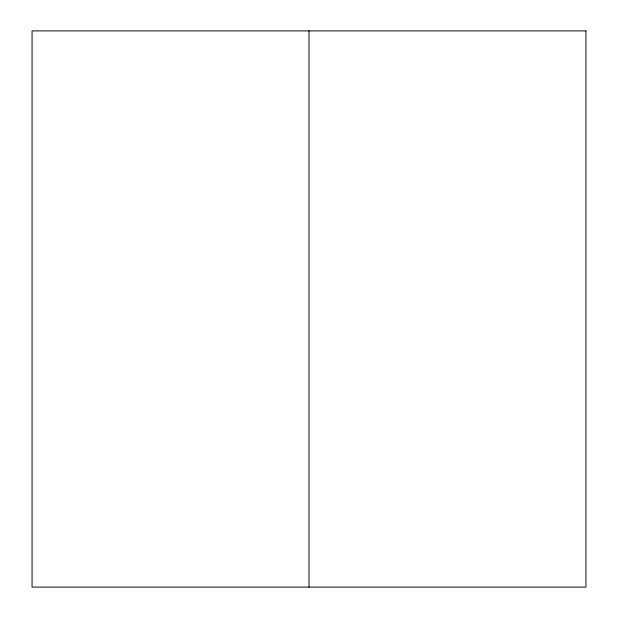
<?xml version="1.0" encoding="UTF-8"?>
<svg xmlns="http://www.w3.org/2000/svg" width="618" height="618" viewBox="0 0 618 618"><rect width="100%" height="100%" fill="white"/><g stroke="black" fill="none" stroke-linecap="round" stroke-linejoin="round"><path stroke-width="0.93" d="M309 30.9L309 587.1M585.949 30.9L32.051 30.9L32.051 587.1L585.949 587.1L585.949 30.9"/></g></svg>
